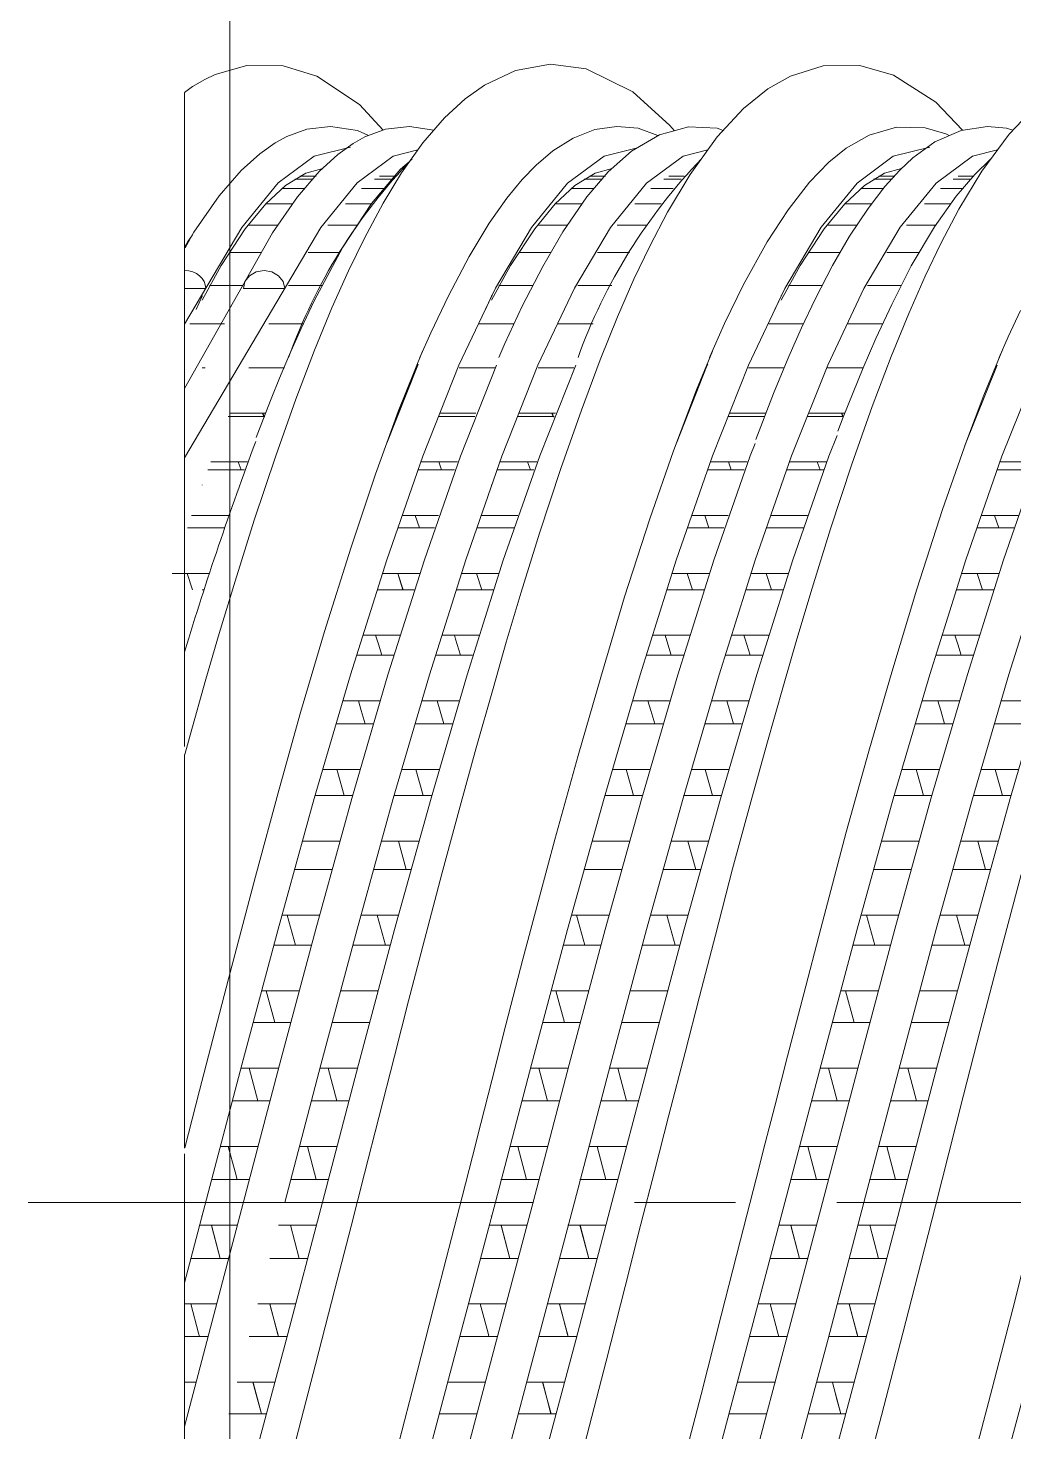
# Model space of a CAD drawing. Header units: millimetres. Extents: x 4229 to 8429, y -1187 to 1783.
# Drawn here: x 5900.8 to 5925.18, y -350.42 to -315.71 of the extents above; entities that cross this region are included whole.
import ezdxf

# ---------------------------------------------------------------- set-up
doc = ezdxf.new("R2010")
doc.units = ezdxf.units.MM
doc.linetypes.add('CENTER', pattern=[2, 1.25, -0.25, 0.25, -0.25])

msp = doc.modelspace()

# ---------------------------------------------------------------- linework, layer by layer
at = {"lineweight": 5}
msp.add_line((5905.79, -265.52), (5905.79, -353.149), dxfattribs=at)
at = {"linetype": 'Continuous', "lineweight": 5}
for p, q in [((5905.432, -316.86), (5905.173, -316.983)), ((5906.213, -316.64), (5905.432, -316.86)), ((5907.109, -316.648), (5906.213, -316.64)), ((5907.947, -316.906), (5907.109, -316.648)), ((5912.86, -316.763), (5912.089, -317.123)), ((5913.723, -316.611), (5912.86, -316.763)), ((5914.606, -316.722), (5913.723, -316.611)), ((5915.759, -317.289), (5914.606, -316.722)), ((5920.469, -316.651), (5919.658, -316.903)), ((5921.37, -316.638), (5920.469, -316.651)), ((5922.205, -316.876), (5921.37, -316.638)), ((5904.869, -317.161), (5904.668, -317.305)), ((5905.173, -316.983), (5904.869, -317.161)), ((5908.996, -317.604), (5907.947, -316.906)), ((5912.089, -317.123), (5911.609, -317.465)), ((5919.658, -316.903), (5919.097, -317.22)), ((5923.25, -317.549), (5922.205, -316.876)), ((5904.674, -317.317), (5904.674, -321.122)), ((5911.609, -317.465), (5911.1, -317.932)), ((5916.677, -318.122), (5915.759, -317.289)), ((5919.097, -317.22), (5918.493, -317.705)), ((5923.912, -318.238), (5923.25, -317.549)), ((5909.584, -318.239), (5908.996, -317.604)), ((5918.493, -317.705), (5917.846, -318.407)), ((5925.721, -317.65), (5925.067, -318.334)), ((5907.692, -318.216), (5907.198, -318.397)), ((5908.282, -318.145), (5907.692, -318.216)), ((5908.948, -318.248), (5908.282, -318.145)), ((5909.22, -318.374), (5908.948, -318.248)), ((5909.642, -318.217), (5909.134, -318.406)), ((5910.238, -318.145), (5909.642, -318.217)), ((5910.835, -318.238), (5910.238, -318.145)), ((5911.1, -317.932), (5910.566, -318.549)), ((5914.822, -318.226), (5914.28, -318.438)), ((5915.359, -318.146), (5914.822, -318.226)), ((5915.893, -318.193), (5915.359, -318.146)), ((5916.38, -318.374), (5915.893, -318.193)), ((5917.135, -318.158), (5916.415, -318.353)), ((5916.785, -318.253), (5916.677, -318.122)), ((5917.847, -318.193), (5917.135, -318.158)), ((5917.994, -318.248), (5917.847, -318.193)), ((5922.277, -318.166), (5921.6, -318.36)), ((5922.985, -318.179), (5922.277, -318.166)), ((5923.497, -318.327), (5922.985, -318.179)), ((5923.875, -318.243), (5923.226, -318.53)), ((5924.532, -318.145), (5923.875, -318.243)), ((5924.996, -318.189), (5924.532, -318.145)), ((5925.159, -318.238), (5924.996, -318.189)), ((5906.911, -318.555), (5906.535, -318.821)), ((5907.198, -318.397), (5906.911, -318.555)), ((5908.84, -318.57), (5908.463, -318.842)), ((5909.134, -318.406), (5908.84, -318.57)), ((5910.566, -318.549), (5910.036, -319.297)), ((5914.28, -318.438), (5913.783, -318.751)), ((5916.415, -318.353), (5915.726, -318.759)), ((5917.846, -318.407), (5917.177, -319.332)), ((5921.6, -318.36), (5921.034, -318.684)), ((5923.226, -318.53), (5922.685, -318.921)), ((5923.584, -318.372), (5923.497, -318.327)), ((5925.067, -318.334), (5924.386, -319.253)), ((5906.535, -318.821), (5906.073, -319.239)), ((5907.881, -318.879), (5906.989, -319.544)), ((5908.772, -318.656), (5907.881, -318.879)), ((5908.463, -318.842), (5908.002, -319.264)), ((5908.773, -318.657), (5908.772, -318.656)), ((5909.835, -318.879), (5908.943, -319.544)), ((5910.438, -318.728), (5909.835, -318.879)), ((5913.783, -318.751), (5913.37, -319.1)), ((5915.046, -318.879), (5914.143, -319.546)), ((5915.874, -318.672), (5915.046, -318.879)), ((5915.726, -318.759), (5915.149, -319.273)), ((5917.001, -318.879), (5916.098, -319.546)), ((5917.617, -318.725), (5917.001, -318.879)), ((5921.034, -318.684), (5920.606, -319.031)), ((5922.201, -318.88), (5921.309, -319.545)), ((5923.102, -318.657), (5922.201, -318.88)), ((5922.685, -318.921), (5922.361, -319.226)), ((5924.155, -318.88), (5923.263, -319.545)), ((5924.776, -318.726), (5924.155, -318.88)), ((5924.609, -318.951), (5924.214, -319.332)), ((5906.073, -319.239), (5905.526, -319.865)), ((5908.002, -319.264), (5907.461, -319.89)), ((5907.668, -319.302), (5908.089, -319.188)), ((5910.01, -319.204), (5909.292, -320.05)), ((5910.036, -319.297), (5909.584, -320.042)), ((5910.23, -319.023), (5910.01, -319.204)), ((5913.37, -319.1), (5913.024, -319.457)), ((5915.149, -319.273), (5914.622, -319.888)), ((5914.825, -319.302), (5915.246, -319.188)), ((5920.606, -319.031), (5920.13, -319.526)), ((5921.986, -319.302), (5922.407, -319.188)), ((5922.361, -319.226), (5921.992, -319.635)), ((5924.386, -319.253), (5923.817, -320.191)), ((5906.989, -319.544), (5906.086, -320.644)), ((5906.683, -320.059), (5907.166, -319.608)), ((5907.166, -319.608), (5907.668, -319.302)), ((5907.851, -319.449), (5907.395, -319.449)), ((5907.843, -319.449), (5907.427, -319.449)), ((5907.924, -319.372), (5907.526, -319.372)), ((5907.907, -319.372), (5907.553, -319.372)), ((5908.943, -319.544), (5908.041, -320.644)), ((5909.793, -319.449), (5909.366, -319.449)), ((5909.869, -319.372), (5909.489, -319.372)), ((5913.024, -319.457), (5912.643, -319.92)), ((5914.143, -319.546), (5913.252, -320.642)), ((5913.84, -320.059), (5914.323, -319.608)), ((5914.323, -319.608), (5914.825, -319.302)), ((5915.008, -319.449), (5914.552, -319.449)), ((5915, -319.449), (5914.584, -319.449)), ((5915.081, -319.372), (5914.683, -319.372)), ((5915.064, -319.372), (5914.71, -319.372)), ((5916.098, -319.546), (5915.206, -320.642)), ((5916.95, -319.449), (5916.523, -319.449)), ((5917.177, -319.332), (5916.618, -320.263)), ((5917.026, -319.372), (5916.646, -319.372)), ((5920.13, -319.526), (5919.597, -320.21)), ((5921.309, -319.545), (5920.418, -320.64)), ((5921.001, -320.059), (5921.484, -319.608)), ((5921.484, -319.608), (5921.986, -319.302)), ((5921.992, -319.635), (5921.577, -320.174)), ((5922.169, -319.449), (5921.713, -319.449)), ((5922.161, -319.449), (5921.745, -319.449)), ((5922.242, -319.372), (5921.844, -319.372)), ((5922.225, -319.372), (5921.871, -319.372)), ((5923.263, -319.545), (5922.372, -320.64)), ((5924.111, -319.449), (5923.684, -319.449)), ((5924.214, -319.332), (5923.752, -319.872)), ((5924.187, -319.372), (5923.807, -319.372)), ((5905.526, -319.865), (5904.903, -320.758)), ((5907.461, -319.89), (5906.845, -320.776)), ((5907.631, -319.678), (5907.085, -319.678)), ((5907.649, -319.678), (5907.091, -319.678)), ((5909.603, -319.678), (5909.05, -319.678)), ((5912.643, -319.92), (5912.208, -320.541)), ((5914.622, -319.888), (5914.029, -320.751)), ((5914.788, -319.678), (5914.242, -319.678)), ((5914.806, -319.678), (5914.248, -319.678)), ((5916.76, -319.678), (5916.207, -319.678)), ((5921.949, -319.678), (5921.403, -319.678)), ((5921.967, -319.678), (5921.409, -319.678)), ((5923.752, -319.872), (5923.219, -320.626)), ((5923.921, -319.678), (5923.368, -319.678)), ((5906.174, -320.679), (5906.683, -320.059)), ((5907.352, -320.058), (5906.683, -320.058)), ((5907.35, -320.058), (5906.69, -320.058)), ((5909.292, -320.05), (5908.589, -321.135)), ((5909.304, -320.058), (5908.654, -320.058)), ((5909.584, -320.042), (5909.118, -320.907)), ((5913.331, -320.679), (5913.84, -320.059)), ((5914.509, -320.058), (5913.84, -320.058)), ((5914.507, -320.058), (5913.847, -320.058)), ((5916.461, -320.058), (5915.811, -320.058)), ((5916.618, -320.263), (5916.176, -321.104)), ((5919.597, -320.21), (5919.081, -321.001)), ((5920.492, -320.679), (5921.001, -320.059)), ((5921.67, -320.058), (5921.001, -320.058)), ((5921.668, -320.058), (5921.008, -320.058)), ((5921.577, -320.174), (5921.12, -320.862)), ((5923.622, -320.058), (5922.972, -320.058)), ((5923.817, -320.191), (5923.372, -321.04)), ((5906.086, -320.644), (5904.674, -323.032)), ((5908.041, -320.644), (5904.674, -326.337)), ((5905.022, -320.587), (5905.021, -320.587)), ((5905.109, -320.464), (5905.109, -320.46)), ((5905.577, -321.581), (5906.174, -320.679)), ((5906.98, -320.587), (5906.249, -320.587)), ((5906.969, -320.587), (5906.252, -320.587)), ((5908.938, -320.587), (5908.212, -320.587)), ((5912.208, -320.541), (5911.711, -321.362)), ((5912.179, -320.587), (5912.178, -320.587)), ((5912.266, -320.464), (5912.266, -320.46)), ((5913.252, -320.642), (5912.361, -322.149)), ((5912.734, -321.581), (5913.331, -320.679)), ((5914.137, -320.587), (5913.406, -320.587)), ((5914.126, -320.587), (5913.409, -320.587)), ((5915.206, -320.642), (5914.315, -322.149)), ((5916.095, -320.587), (5915.369, -320.587)), ((5919.34, -320.587), (5919.339, -320.587)), ((5919.427, -320.464), (5919.427, -320.46)), ((5920.418, -320.64), (5919.515, -322.154)), ((5919.895, -321.581), (5920.492, -320.679)), ((5921.298, -320.587), (5920.567, -320.587)), ((5921.286, -320.587), (5920.57, -320.587)), ((5922.372, -320.64), (5921.469, -322.154)), ((5923.256, -320.587), (5922.53, -320.587)), ((5923.219, -320.626), (5922.646, -321.596)), ((5906.845, -320.776), (5904.674, -324.622)), ((5904.903, -320.758), (5904.684, -321.145)), ((5904.685, -321.105), (5904.756, -320.994)), ((5904.756, -320.994), (5904.864, -320.827)), ((5909.118, -320.907), (5908.725, -321.714)), ((5914.029, -320.751), (5913.53, -321.606)), ((5919.081, -321.001), (5918.495, -322.053)), ((5921.12, -320.862), (5920.7, -321.582)), ((5904.674, -321.709), (5904.674, -321.135)), ((5904.677, -321.12), (5904.685, -321.105)), ((5906.561, -321.261), (5905.78, -321.261)), ((5906.569, -321.261), (5905.789, -321.261)), ((5908.171, -321.261), (5907.726, -321.261)), ((5908.521, -321.261), (5907.741, -321.261)), ((5908.589, -321.135), (5907.879, -322.46)), ((5911.711, -321.362), (5911.196, -322.333)), ((5913.718, -321.261), (5912.937, -321.261)), ((5913.726, -321.261), (5912.946, -321.261)), ((5915.328, -321.261), (5914.883, -321.261)), ((5915.678, -321.261), (5914.898, -321.261)), ((5916.176, -321.104), (5915.786, -321.923)), ((5920.879, -321.261), (5920.098, -321.261)), ((5920.887, -321.261), (5920.107, -321.261)), ((5922.489, -321.261), (5922.044, -321.261)), ((5922.839, -321.261), (5922.059, -321.261)), ((5923.372, -321.04), (5922.988, -321.848)), ((5904.674, -321.709), (5904.775, -321.716)), ((5904.674, -321.709), (5904.674, -322.152)), ((5904.775, -321.716), (5904.873, -321.74)), ((5905.109, -322.442), (5905.577, -321.581)), ((5906.442, -321.742), (5906.638, -321.709)), ((5906.638, -321.709), (5906.833, -321.742)), ((5908.725, -321.714), (5908.314, -322.63)), ((5912.266, -322.442), (5912.734, -321.581)), ((5913.53, -321.606), (5913.023, -322.589)), ((5919.427, -322.442), (5919.895, -321.581)), ((5920.7, -321.582), (5920.265, -322.417)), ((5922.646, -321.596), (5922.161, -322.548)), ((5904.873, -321.74), (5904.963, -321.78)), ((5904.963, -321.78), (5905.042, -321.836)), ((5905.042, -321.836), (5905.107, -321.903)), ((5905.107, -321.903), (5905.155, -321.98)), ((5905.155, -321.98), (5905.185, -322.064)), ((5905.185, -322.064), (5905.195, -322.152)), ((5906.126, -322.152), (5906.165, -321.982)), ((5906.165, -321.982), (5906.276, -321.838)), ((5906.276, -321.838), (5906.442, -321.742)), ((5906.833, -321.742), (5906.999, -321.838)), ((5906.999, -321.838), (5907.11, -321.982)), ((5907.11, -321.982), (5907.149, -322.152)), ((5915.786, -321.923), (5915.38, -322.856)), ((5918.495, -322.053), (5918.024, -323.019)), ((5922.988, -321.848), (5922.581, -322.773)), ((5904.674, -322.152), (5905.195, -322.152)), ((5904.674, -322.152), (5904.674, -331.121)), ((5905.109, -322.344), (5904.955, -322.675)), ((5905.109, -322.324), (5905.109, -322.344)), ((5906.12, -322.077), (5905.287, -322.077)), ((5906.122, -322.077), (5905.307, -322.077)), ((5906.126, -322.152), (5907.149, -322.152)), ((5908.078, -322.077), (5907.245, -322.077)), ((5908.08, -322.077), (5907.247, -322.077)), ((5911.196, -322.333), (5910.759, -323.249)), ((5912.361, -322.149), (5911.458, -324.051)), ((5912.266, -322.344), (5912.112, -322.675)), ((5912.266, -322.324), (5912.266, -322.344)), ((5913.277, -322.077), (5912.444, -322.077)), ((5913.279, -322.077), (5912.464, -322.077)), ((5914.315, -322.149), (5913.412, -324.051)), ((5915.235, -322.077), (5914.402, -322.077)), ((5915.237, -322.077), (5914.404, -322.077)), ((5919.515, -322.154), (5918.623, -324.048)), ((5919.427, -322.344), (5919.273, -322.675)), ((5919.427, -322.324), (5919.427, -322.344)), ((5920.438, -322.077), (5919.605, -322.077)), ((5920.44, -322.077), (5919.625, -322.077)), ((5920.265, -322.417), (5919.928, -323.127)), ((5921.469, -322.154), (5920.578, -324.048)), ((5922.396, -322.077), (5921.563, -322.077)), ((5922.398, -322.077), (5921.565, -322.077)), ((5907.879, -322.46), (5907.553, -323.146)), ((5908.314, -322.63), (5907.882, -323.675)), ((5913.023, -322.589), (5912.595, -323.511)), ((5922.161, -322.548), (5921.769, -323.392)), ((5925.343, -322.698), (5925.043, -323.346)), ((5905.656, -323.028), (5904.803, -323.028)), ((5905.657, -323.028), (5905.109, -323.028)), ((5907.62, -323.028), (5906.755, -323.028)), ((5907.609, -323.028), (5906.756, -323.028)), ((5910.861, -323.028), (5910.859, -323.028)), ((5912.813, -323.028), (5911.96, -323.028)), ((5912.814, -323.028), (5912.266, -323.028)), ((5914.777, -323.028), (5913.912, -323.028)), ((5914.766, -323.028), (5913.913, -323.028)), ((5915.38, -322.856), (5914.954, -323.919)), ((5918.024, -323.019), (5917.656, -323.86)), ((5918.022, -323.028), (5918.02, -323.028)), ((5919.974, -323.028), (5919.121, -323.028)), ((5919.975, -323.028), (5919.427, -323.028)), ((5921.938, -323.028), (5921.073, -323.028)), ((5921.927, -323.028), (5921.074, -323.028)), ((5922.581, -322.773), (5922.147, -323.832)), ((5907.553, -323.146), (5907.266, -323.787)), ((5910.759, -323.249), (5910.491, -323.859)), ((5919.928, -323.127), (5919.617, -323.835)), ((5921.769, -323.392), (5921.454, -324.116)), ((5925.043, -323.346), (5924.822, -323.855)), ((5907.266, -323.787), (5907.02, -324.368)), ((5907.882, -323.675), (5907.42, -324.888)), ((5909.958, -325.191), (5910.559, -323.704)), ((5912.595, -323.511), (5912.445, -323.86)), ((5917.333, -324.659), (5917.725, -323.704)), ((5924.441, -324.787), (5924.904, -323.666)), ((5905.185, -324.111), (5905.109, -324.111)), ((5907.13, -324.111), (5906.258, -324.111)), ((5907.144, -324.111), (5906.263, -324.111)), ((5910.443, -324.048), (5909.678, -325.978)), ((5910.435, -324.051), (5909.711, -325.876)), ((5910.453, -324.027), (5910.443, -324.048)), ((5911.458, -324.051), (5910.566, -326.298)), ((5912.337, -324.111), (5911.461, -324.111)), ((5912.389, -324.051), (5911.497, -326.298)), ((5912.342, -324.111), (5912.266, -324.111)), ((5912.39, -324.047), (5912.389, -324.051)), ((5913.412, -324.051), (5912.521, -326.298)), ((5914.287, -324.111), (5913.415, -324.111)), ((5914.301, -324.111), (5913.42, -324.111)), ((5914.347, -324.048), (5913.455, -326.294)), ((5914.348, -324.046), (5914.347, -324.048)), ((5914.954, -323.919), (5914.486, -325.163)), ((5917.6, -324.048), (5916.835, -325.978)), ((5917.61, -324.027), (5917.6, -324.048)), ((5918.623, -324.048), (5917.732, -326.294)), ((5919.498, -324.111), (5918.622, -324.111)), ((5919.617, -323.835), (5919.241, -324.745)), ((5919.503, -324.111), (5919.427, -324.111)), ((5920.578, -324.048), (5919.686, -326.294)), ((5921.448, -324.111), (5920.576, -324.111)), ((5921.462, -324.111), (5920.581, -324.111)), ((5921.454, -324.116), (5920.959, -325.334)), ((5922.147, -323.832), (5921.678, -325.068)), ((5924.766, -324.045), (5923.969, -326.037)), ((5925.789, -324.045), (5924.886, -326.301)), ((5907.02, -324.368), (5906.812, -324.878)), ((5916.764, -326.163), (5917.333, -324.659)), ((5919.241, -324.745), (5918.799, -325.884)), ((5924.007, -325.929), (5924.441, -324.787)), ((5906.812, -324.878), (5906.62, -325.369)), ((5907.42, -324.888), (5906.926, -326.29)), ((5909.397, -326.742), (5909.958, -325.191)), ((5914.486, -325.163), (5913.978, -326.607)), ((5921.678, -325.068), (5921.173, -326.499)), ((5906.64, -325.317), (5905.754, -325.317)), ((5906.654, -325.317), (5905.765, -325.317)), ((5905.786, -325.236), (5906.672, -325.236)), ((5905.797, -325.236), (5906.685, -325.236)), ((5906.62, -325.369), (5906.446, -325.833)), ((5906.635, -325.329), (5906.599, -325.236)), ((5906.646, -325.336), (5906.607, -325.236)), ((5911.847, -325.317), (5910.958, -325.317)), ((5910.99, -325.236), (5911.879, -325.236)), ((5913.797, -325.317), (5912.911, -325.317)), ((5913.811, -325.317), (5912.921, -325.317)), ((5912.943, -325.236), (5913.829, -325.236)), ((5912.954, -325.236), (5913.842, -325.236)), ((5913.792, -325.329), (5913.755, -325.236)), ((5913.803, -325.336), (5913.764, -325.236)), ((5919.008, -325.317), (5918.118, -325.317)), ((5918.151, -325.236), (5919.04, -325.236)), ((5920.958, -325.317), (5920.072, -325.317)), ((5920.972, -325.317), (5920.082, -325.317)), ((5920.104, -325.236), (5920.99, -325.236)), ((5920.115, -325.236), (5921.003, -325.236)), ((5920.959, -325.334), (5920.83, -325.681)), ((5920.953, -325.329), (5920.916, -325.236)), ((5920.964, -325.336), (5920.925, -325.236)), ((5920.815, -325.787), (5920.61, -326.301)), ((5916.177, -327.851), (5916.764, -326.163)), ((5918.784, -325.989), (5918.663, -326.294)), ((5923.416, -327.614), (5924.007, -325.929)), ((5905.319, -326.442), (5906.222, -326.442)), ((5905.333, -326.442), (5906.228, -326.442)), ((5905.997, -326.442), (5906.07, -326.639)), ((5905.998, -326.442), (5906.072, -326.639)), ((5906.926, -326.29), (5906.397, -327.883)), ((5910.566, -326.298), (5909.675, -328.86)), ((5910.525, -326.442), (5911.423, -326.442)), ((5911.497, -326.298), (5910.606, -328.86)), ((5910.987, -326.514), (5910.96, -326.442)), ((5911.03, -326.639), (5910.987, -326.514)), ((5912.521, -326.298), (5911.629, -328.86)), ((5912.476, -326.442), (5913.379, -326.442)), ((5912.49, -326.442), (5913.385, -326.442)), ((5913.455, -326.294), (5912.552, -328.867)), ((5913.154, -326.442), (5913.227, -326.639)), ((5913.155, -326.442), (5913.229, -326.639)), ((5917.732, -326.294), (5916.829, -328.867)), ((5917.686, -326.442), (5918.584, -326.442)), ((5918.663, -326.294), (5917.76, -328.867)), ((5918.147, -326.514), (5918.121, -326.442)), ((5918.191, -326.639), (5918.147, -326.514)), ((5919.686, -326.294), (5918.783, -328.867)), ((5919.637, -326.442), (5920.54, -326.442)), ((5919.651, -326.442), (5920.546, -326.442)), ((5920.61, -326.301), (5919.718, -328.863)), ((5920.315, -326.442), (5920.388, -326.639)), ((5920.315, -326.442), (5920.39, -326.639)), ((5921.173, -326.499), (5920.65, -328.092)), ((5924.886, -326.301), (5923.995, -328.863)), ((5924.854, -326.442), (5925.752, -326.442)), ((5925.817, -326.301), (5924.926, -328.863)), ((5906.152, -326.639), (5905.248, -326.639)), ((5906.157, -326.639), (5905.259, -326.639)), ((5908.782, -328.572), (5909.397, -326.742)), ((5911.35, -326.639), (5910.451, -326.639)), ((5913.309, -326.639), (5912.405, -326.639)), ((5913.314, -326.639), (5912.416, -326.639)), ((5913.978, -326.607), (5913.45, -328.205)), ((5918.511, -326.639), (5917.612, -326.639)), ((5920.47, -326.639), (5919.566, -326.639)), ((5920.475, -326.639), (5919.577, -326.639)), ((5925.679, -326.639), (5924.781, -326.639)), ((5905.109, -327.004), (5905.109, -327.019)), ((5912.266, -327.004), (5912.266, -327.019)), ((5919.427, -327.004), (5919.427, -327.019)), ((5922.785, -329.583), (5923.416, -327.614)), ((5904.843, -327.765), (5905.755, -327.765)), ((5905.109, -327.765), (5905.76, -327.765)), ((5906.397, -327.883), (5905.922, -329.387)), ((5910.051, -327.765), (5910.956, -327.765)), ((5910.375, -327.765), (5910.479, -328.07)), ((5910.379, -327.765), (5910.483, -328.07)), ((5912, -327.765), (5912.912, -327.765)), ((5912.266, -327.765), (5912.917, -327.765)), ((5915.555, -329.78), (5916.177, -327.851)), ((5917.212, -327.765), (5918.117, -327.765)), ((5917.536, -327.765), (5917.64, -328.07)), ((5919.161, -327.765), (5920.073, -327.765)), ((5919.427, -327.765), (5920.078, -327.765)), ((5924.381, -327.765), (5925.285, -327.765)), ((5924.704, -327.765), (5924.808, -328.07)), ((5905.654, -328.07), (5904.741, -328.07)), ((5905.658, -328.07), (5905.109, -328.07)), ((5910.85, -328.07), (5909.945, -328.07)), ((5912.811, -328.07), (5911.898, -328.07)), ((5912.815, -328.07), (5912.266, -328.07)), ((5913.45, -328.205), (5912.997, -329.661)), ((5918.011, -328.07), (5917.106, -328.07)), ((5919.972, -328.07), (5919.059, -328.07)), ((5919.976, -328.07), (5919.427, -328.07)), ((5920.65, -328.092), (5920.195, -329.562)), ((5925.18, -328.07), (5924.275, -328.07)), ((5908.133, -330.636), (5908.782, -328.572)), ((5909.675, -328.86), (5908.772, -331.705)), ((5910.606, -328.86), (5909.703, -331.705)), ((5911.629, -328.86), (5910.726, -331.705)), ((5912.552, -328.867), (5911.661, -331.701)), ((5916.829, -328.867), (5915.938, -331.701)), ((5917.76, -328.867), (5916.869, -331.701)), ((5918.783, -328.867), (5917.892, -331.701)), ((5919.718, -328.863), (5918.827, -331.697)), ((5923.995, -328.863), (5923.103, -331.697)), ((5924.926, -328.863), (5924.034, -331.697)), ((5925.949, -328.863), (5925.058, -331.697)), ((5904.367, -329.195), (5905.28, -329.195)), ((5904.869, -329.6), (5904.739, -329.195)), ((5905.109, -329.195), (5905.283, -329.195)), ((5909.571, -329.195), (5910.482, -329.195)), ((5909.575, -329.195), (5910.486, -329.195)), ((5910.074, -329.6), (5909.945, -329.195)), ((5910.078, -329.6), (5909.949, -329.195)), ((5911.524, -329.195), (5912.437, -329.195)), ((5912.026, -329.6), (5911.896, -329.195)), ((5912.266, -329.195), (5912.44, -329.195)), ((5916.732, -329.195), (5917.643, -329.195)), ((5917.235, -329.6), (5917.106, -329.195)), ((5918.685, -329.195), (5919.598, -329.195)), ((5919.187, -329.6), (5919.057, -329.195)), ((5919.427, -329.195), (5919.601, -329.195)), ((5923.9, -329.195), (5924.811, -329.195)), ((5924.403, -329.6), (5924.274, -329.195)), ((5905.156, -329.6), (5905.109, -329.6)), ((5905.922, -329.387), (5905.531, -330.679)), ((5910.35, -329.6), (5909.44, -329.6)), ((5910.354, -329.6), (5909.444, -329.6)), ((5912.304, -329.6), (5911.391, -329.6)), ((5912.313, -329.6), (5912.266, -329.6)), ((5912.997, -329.661), (5912.629, -330.897)), ((5917.511, -329.6), (5916.601, -329.6)), ((5919.465, -329.6), (5918.552, -329.6)), ((5919.474, -329.6), (5919.427, -329.6)), ((5920.195, -329.562), (5919.817, -330.822)), ((5922.161, -331.64), (5922.785, -329.583)), ((5924.68, -329.6), (5923.769, -329.6)), ((5914.963, -331.76), (5915.555, -329.78)), ((5905.531, -330.679), (5905.199, -331.811)), ((5907.541, -332.639), (5908.133, -330.636)), ((5909.083, -330.725), (5910.004, -330.725)), ((5909.087, -330.725), (5910.008, -330.725)), ((5909.394, -330.725), (5909.465, -330.945)), ((5909.398, -330.725), (5909.469, -330.945)), ((5911.037, -330.725), (5911.951, -330.725)), ((5911.345, -330.725), (5911.375, -330.821)), ((5916.244, -330.725), (5917.165, -330.725)), ((5916.555, -330.725), (5916.626, -330.945)), ((5918.198, -330.725), (5919.112, -330.725)), ((5918.506, -330.725), (5918.536, -330.821)), ((5923.412, -330.725), (5924.333, -330.725)), ((5923.723, -330.725), (5923.794, -330.945)), ((5909.465, -330.945), (5909.547, -331.22)), ((5909.469, -330.945), (5909.551, -331.22)), ((5911.375, -330.821), (5911.498, -331.22)), ((5912.629, -330.897), (5912.301, -332.039)), ((5916.626, -330.945), (5916.708, -331.22)), ((5918.536, -330.821), (5918.659, -331.22)), ((5919.817, -330.822), (5919.483, -331.965)), ((5923.794, -330.945), (5923.876, -331.22)), ((5904.674, -333.478), (5904.674, -331.101)), ((5909.852, -331.22), (5908.933, -331.22)), ((5909.856, -331.22), (5908.937, -331.22)), ((5911.796, -331.22), (5910.881, -331.22)), ((5917.013, -331.22), (5916.094, -331.22)), ((5918.957, -331.22), (5918.042, -331.22)), ((5924.181, -331.22), (5923.262, -331.22)), ((5908.772, -331.705), (5907.881, -334.762)), ((5909.703, -331.705), (5908.812, -334.762)), ((5910.726, -331.705), (5909.835, -334.762)), ((5911.661, -331.701), (5910.77, -334.757)), ((5914.408, -333.699), (5914.963, -331.76)), ((5915.938, -331.701), (5915.046, -334.757)), ((5916.869, -331.701), (5915.977, -334.757)), ((5917.892, -331.701), (5917.001, -334.757)), ((5918.827, -331.697), (5917.924, -334.766)), ((5921.595, -333.595), (5922.161, -331.64)), ((5923.103, -331.697), (5922.201, -334.766)), ((5924.034, -331.697), (5923.132, -334.766)), ((5925.058, -331.697), (5924.155, -334.766)), ((5925.981, -331.705), (5925.09, -334.762)), ((5905.199, -331.811), (5904.807, -333.193)), ((5912.301, -332.039), (5911.887, -333.509)), ((5919.483, -331.965), (5919.069, -333.42)), ((5908.59, -332.345), (5909.506, -332.345)), ((5909.043, -332.585), (5908.97, -332.345)), ((5910.544, -332.345), (5911.458, -332.345)), ((5911.088, -332.919), (5910.923, -332.345)), ((5915.751, -332.345), (5916.667, -332.345)), ((5916.204, -332.585), (5916.131, -332.345)), ((5917.705, -332.345), (5918.619, -332.345)), ((5918.249, -332.919), (5918.084, -332.345)), ((5922.92, -332.345), (5923.835, -332.345)), ((5923.372, -332.585), (5923.3, -332.345)), ((5924.873, -332.345), (5925.787, -332.345)), ((5907.01, -334.534), (5907.541, -332.639)), ((5909.138, -332.919), (5909.043, -332.585)), ((5916.299, -332.919), (5916.204, -332.585)), ((5923.467, -332.919), (5923.372, -332.585)), ((5909.337, -332.919), (5908.416, -332.919)), ((5911.288, -332.919), (5910.373, -332.919)), ((5916.498, -332.919), (5915.577, -332.919)), ((5918.449, -332.919), (5917.534, -332.919)), ((5923.667, -332.919), (5922.745, -332.919)), ((5925.617, -332.919), (5924.703, -332.919)), ((5904.807, -333.193), (5904.675, -333.676)), ((5911.887, -333.509), (5911.488, -334.952)), ((5919.069, -333.42), (5918.673, -334.848)), ((5904.674, -333.671), (5904.674, -343.405)), ((5913.832, -335.775), (5914.408, -333.699)), ((5921.038, -335.598), (5921.595, -333.595)), ((5908.086, -334.045), (5909.012, -334.045)), ((5908.435, -334.045), (5908.459, -334.126)), ((5908.459, -334.126), (5908.616, -334.688)), ((5910.039, -334.045), (5910.961, -334.045)), ((5910.39, -334.045), (5910.569, -334.688)), ((5915.247, -334.045), (5916.173, -334.045)), ((5915.596, -334.045), (5915.62, -334.126)), ((5915.62, -334.126), (5915.777, -334.688)), ((5917.2, -334.045), (5918.122, -334.045)), ((5917.551, -334.045), (5917.73, -334.688)), ((5922.416, -334.045), (5923.342, -334.045)), ((5922.764, -334.045), (5922.789, -334.126)), ((5922.789, -334.126), (5922.945, -334.688)), ((5924.368, -334.045), (5925.291, -334.045)), ((5924.719, -334.045), (5924.899, -334.688)), ((5906.427, -336.686), (5907.01, -334.534)), ((5907.881, -334.762), (5906.989, -337.989)), ((5908.827, -334.688), (5907.903, -334.688)), ((5908.812, -334.762), (5907.92, -337.989)), ((5909.835, -334.762), (5908.943, -337.989)), ((5910.781, -334.688), (5909.853, -334.688)), ((5910.77, -334.757), (5909.867, -337.998)), ((5915.046, -334.757), (5914.143, -337.998)), ((5915.988, -334.688), (5915.064, -334.688)), ((5915.977, -334.757), (5915.074, -337.998)), ((5917.001, -334.757), (5916.098, -337.998)), ((5917.942, -334.688), (5917.014, -334.688)), ((5917.924, -334.766), (5917.032, -337.993)), ((5918.673, -334.848), (5918.227, -336.504)), ((5922.201, -334.766), (5921.309, -337.993)), ((5923.156, -334.688), (5922.232, -334.688)), ((5923.132, -334.766), (5922.24, -337.993)), ((5924.155, -334.766), (5923.263, -337.993)), ((5925.11, -334.688), (5924.182, -334.688)), ((5925.09, -334.762), (5924.198, -337.989)), ((5911.488, -334.952), (5911.036, -336.622)), ((5920.406, -337.973), (5921.038, -335.598)), ((5907.583, -335.814), (5908.506, -335.814)), ((5909.539, -335.814), (5910.465, -335.814)), ((5910.153, -336.516), (5909.96, -335.814)), ((5913.449, -337.192), (5913.832, -335.775)), ((5914.744, -335.814), (5915.667, -335.814)), ((5916.7, -335.814), (5917.626, -335.814)), ((5917.314, -336.516), (5917.121, -335.814)), ((5921.912, -335.814), (5922.835, -335.814)), ((5923.868, -335.814), (5924.794, -335.814)), ((5924.482, -336.516), (5924.29, -335.814)), ((5908.313, -336.516), (5907.383, -336.516)), ((5910.272, -336.516), (5909.343, -336.516)), ((5911.036, -336.622), (5910.603, -338.257)), ((5915.474, -336.516), (5914.544, -336.516)), ((5917.433, -336.516), (5916.504, -336.516)), ((5918.227, -336.504), (5917.799, -338.141)), ((5922.642, -336.516), (5921.712, -336.516)), ((5924.601, -336.516), (5923.672, -336.516)), ((5925.36, -336.637), (5924.826, -338.66)), ((5905.756, -339.216), (5906.427, -336.686)), ((5913.04, -338.737), (5913.449, -337.192)), ((5907.078, -337.642), (5908.004, -337.642)), ((5907.413, -338.391), (5907.207, -337.642)), ((5909.03, -337.642), (5909.963, -337.642)), ((5909.437, -337.642), (5909.641, -338.391)), ((5914.239, -337.642), (5915.165, -337.642)), ((5914.574, -338.391), (5914.368, -337.642)), ((5916.191, -337.642), (5917.124, -337.642)), ((5916.598, -337.642), (5916.802, -338.391)), ((5921.407, -337.642), (5922.334, -337.642)), ((5921.742, -338.391), (5921.537, -337.642)), ((5923.359, -337.642), (5924.292, -337.642)), ((5923.766, -337.642), (5923.97, -338.391)), ((5906.989, -337.989), (5906.086, -341.345)), ((5907.92, -337.989), (5907.017, -341.345)), ((5908.943, -337.989), (5908.041, -341.345)), ((5909.867, -337.998), (5908.975, -341.34)), ((5914.143, -337.998), (5913.252, -341.34)), ((5915.074, -337.998), (5914.183, -341.34)), ((5916.098, -337.998), (5915.206, -341.34)), ((5917.032, -337.993), (5916.141, -341.336)), ((5919.986, -339.588), (5920.406, -337.973)), ((5921.309, -337.993), (5920.418, -341.336)), ((5922.24, -337.993), (5921.349, -341.336)), ((5923.263, -337.993), (5922.372, -341.336)), ((5924.198, -337.989), (5923.295, -341.345)), ((5910.603, -338.257), (5910.211, -339.763)), ((5917.799, -338.141), (5917.407, -339.657)), ((5907.803, -338.391), (5906.875, -338.391)), ((5909.758, -338.391), (5908.829, -338.391)), ((5914.964, -338.391), (5914.036, -338.391)), ((5916.919, -338.391), (5915.99, -338.391)), ((5922.133, -338.391), (5921.204, -338.391)), ((5924.088, -338.391), (5923.158, -338.391)), ((5924.826, -338.66), (5924.35, -340.486)), ((5912.619, -340.356), (5913.04, -338.737)), ((5905.038, -341.98), (5905.756, -339.216)), ((5906.573, -339.517), (5907.503, -339.517)), ((5906.692, -339.517), (5906.904, -340.302)), ((5908.527, -339.517), (5909.455, -339.517)), ((5910.211, -339.763), (5909.862, -341.13)), ((5913.734, -339.517), (5914.664, -339.517)), ((5913.853, -339.517), (5914.065, -340.302)), ((5915.688, -339.517), (5916.616, -339.517)), ((5917.407, -339.657), (5917.049, -341.043)), ((5919.586, -341.13), (5919.986, -339.588)), ((5920.903, -339.517), (5921.832, -339.517)), ((5921.021, -339.517), (5921.234, -340.302)), ((5922.857, -339.517), (5923.784, -339.517)), ((5907.294, -340.302), (5906.364, -340.302)), ((5909.243, -340.302), (5908.318, -340.302)), ((5912.269, -341.73), (5912.619, -340.356)), ((5914.455, -340.302), (5913.525, -340.302)), ((5916.404, -340.302), (5915.479, -340.302)), ((5921.623, -340.302), (5920.693, -340.302)), ((5923.573, -340.302), (5922.647, -340.302)), ((5924.35, -340.486), (5923.936, -342.095)), ((5909.862, -341.13), (5909.476, -342.651)), ((5917.049, -341.043), (5916.652, -342.588)), ((5919.268, -342.364), (5919.586, -341.13)), ((5906.086, -341.345), (5904.674, -346.732)), ((5907.017, -341.345), (5904.674, -350.284)), ((5906.064, -341.427), (5906.995, -341.427)), ((5906.483, -342.236), (5906.271, -341.427)), ((5908.041, -341.345), (5907.149, -344.746)), ((5908.019, -341.427), (5908.944, -341.427)), ((5908.975, -341.34), (5908.084, -344.741)), ((5908.441, -342.236), (5908.227, -341.427)), ((5913.252, -341.34), (5912.361, -344.741)), ((5913.225, -341.427), (5914.156, -341.427)), ((5914.183, -341.34), (5913.292, -344.741)), ((5913.644, -342.236), (5913.432, -341.427)), ((5915.206, -341.34), (5914.315, -344.741)), ((5915.18, -341.427), (5916.105, -341.427)), ((5916.141, -341.336), (5915.238, -344.751)), ((5915.602, -342.236), (5915.388, -341.427)), ((5920.418, -341.336), (5919.515, -344.751)), ((5920.394, -341.427), (5921.324, -341.427)), ((5921.349, -341.336), (5920.446, -344.751)), ((5920.812, -342.236), (5920.6, -341.427)), ((5922.372, -341.336), (5921.469, -344.751)), ((5922.348, -341.427), (5923.274, -341.427)), ((5923.295, -341.345), (5922.404, -344.746)), ((5922.77, -342.236), (5922.557, -341.427)), ((5911.997, -342.798), (5912.269, -341.73)), ((5904.677, -343.401), (5905.038, -341.98)), ((5923.936, -342.095), (5923.57, -343.532)), ((5906.78, -342.236), (5905.85, -342.236)), ((5908.73, -342.236), (5907.804, -342.236)), ((5913.941, -342.236), (5913.011, -342.236)), ((5915.891, -342.236), (5914.965, -342.236)), ((5919.033, -343.279), (5919.268, -342.364)), ((5921.11, -342.236), (5920.179, -342.236)), ((5923.059, -342.236), (5922.133, -342.236)), ((5909.476, -342.651), (5909.124, -344.034)), ((5911.789, -343.613), (5911.997, -342.798)), ((5916.652, -342.588), (5916.293, -343.987)), ((5904.674, -344.746), (5904.674, -343.545)), ((5905.552, -343.362), (5906.483, -343.362)), ((5905.754, -343.362), (5905.92, -343.994)), ((5907.506, -343.362), (5908.435, -343.362)), ((5907.713, -343.362), (5907.928, -344.183)), ((5912.713, -343.362), (5913.644, -343.362)), ((5912.915, -343.362), (5913.081, -343.994)), ((5914.667, -343.362), (5915.596, -343.362)), ((5914.874, -343.362), (5915.089, -344.183)), ((5918.805, -344.168), (5919.033, -343.279)), ((5919.881, -343.362), (5920.812, -343.362)), ((5920.083, -343.362), (5920.249, -343.994)), ((5921.835, -343.362), (5922.764, -343.362)), ((5922.043, -343.362), (5922.257, -344.183)), ((5923.57, -343.532), (5923.242, -344.83)), ((5911.534, -344.612), (5911.789, -343.613)), ((5906.266, -344.183), (5905.335, -344.183)), ((5905.92, -343.994), (5905.97, -344.183)), ((5908.22, -344.183), (5907.289, -344.183)), ((5909.124, -344.034), (5908.791, -345.336)), ((5913.427, -344.183), (5912.496, -344.183)), ((5913.081, -343.994), (5913.131, -344.183)), ((5915.381, -344.183), (5914.45, -344.183)), ((5916.293, -343.987), (5915.96, -345.288)), ((5918.421, -345.67), (5918.805, -344.168)), ((5920.595, -344.183), (5919.665, -344.183)), ((5920.249, -343.994), (5920.299, -344.183)), ((5922.55, -344.183), (5921.618, -344.183)), ((5911.208, -345.884), (5911.534, -344.612)), ((5904.674, -344.746), (5904.674, -357.202)), ((5904.674, -344.746), (5905.195, -344.746)), ((5906.126, -344.746), (5907.149, -344.746)), ((5908.084, -344.741), (5907.181, -348.156)), ((5912.361, -344.741), (5911.458, -348.156)), ((5913.292, -344.741), (5912.389, -348.156)), ((5914.315, -344.741), (5913.412, -348.156)), ((5915.238, -344.751), (5914.347, -348.151)), ((5919.515, -344.751), (5918.623, -348.151)), ((5920.446, -344.751), (5919.554, -348.151)), ((5921.469, -344.751), (5920.578, -348.151)), ((5922.404, -344.746), (5921.513, -348.146)), ((5923.242, -344.83), (5922.884, -346.247)), ((5905.047, -345.309), (5905.978, -345.309)), ((5905.097, -345.086), (5905.097, -345.083)), ((5905.097, -345.309), (5905.97, -345.309)), ((5905.346, -345.352), (5905.335, -345.309)), ((5905.553, -346.13), (5905.339, -345.309)), ((5906.993, -345.309), (5907.928, -345.309)), ((5907.001, -345.309), (5907.932, -345.309)), ((5907.506, -346.13), (5907.289, -345.309)), ((5907.507, -346.13), (5907.293, -345.309)), ((5912.208, -345.309), (5913.139, -345.309)), ((5912.258, -345.086), (5912.258, -345.083)), ((5912.258, -345.309), (5913.131, -345.309)), ((5912.507, -345.352), (5912.496, -345.309)), ((5912.714, -346.13), (5912.5, -345.309)), ((5914.154, -345.309), (5915.089, -345.309)), ((5914.162, -345.309), (5915.093, -345.309)), ((5914.667, -346.13), (5914.45, -345.309)), ((5914.668, -346.13), (5914.454, -345.309)), ((5915.96, -345.288), (5915.568, -346.828)), ((5919.376, -345.309), (5920.307, -345.309)), ((5919.426, -345.086), (5919.426, -345.083)), ((5919.426, -345.309), (5920.299, -345.309)), ((5919.676, -345.352), (5919.664, -345.309)), ((5919.883, -346.13), (5919.668, -345.309)), ((5921.322, -345.309), (5922.257, -345.309)), ((5921.33, -345.309), (5922.261, -345.309)), ((5921.835, -346.13), (5921.618, -345.309)), ((5921.837, -346.13), (5921.622, -345.309)), ((5905.552, -346.13), (5905.346, -345.352)), ((5908.791, -345.336), (5908.391, -346.894)), ((5912.713, -346.13), (5912.507, -345.352)), ((5917.944, -347.545), (5918.421, -345.67)), ((5919.881, -346.13), (5919.676, -345.352)), ((5925.153, -347.379), (5925.627, -345.517)), ((5910.823, -347.387), (5911.208, -345.884)), ((5905.764, -346.13), (5904.833, -346.13)), ((5905.754, -346.13), (5905.097, -346.13)), ((5907.714, -346.13), (5906.777, -346.13)), ((5907.715, -346.13), (5906.787, -346.13)), ((5912.925, -346.13), (5911.994, -346.13)), ((5912.915, -346.13), (5912.258, -346.13)), ((5914.875, -346.13), (5913.938, -346.13)), ((5914.876, -346.13), (5913.948, -346.13)), ((5920.093, -346.13), (5919.162, -346.13)), ((5920.083, -346.13), (5919.426, -346.13)), ((5922.044, -346.13), (5921.107, -346.13)), ((5922.044, -346.13), (5921.116, -346.13)), ((5922.884, -346.247), (5922.44, -347.981)), ((5908.391, -346.894), (5907.91, -348.758)), ((5915.568, -346.828), (5915.099, -348.669)), ((5904.674, -347.255), (5905.468, -347.255)), ((5904.825, -347.255), (5905.016, -347.979)), ((5905.097, -347.255), (5905.459, -347.255)), ((5906.483, -347.255), (5907.417, -347.255)), ((5906.491, -347.255), (5907.417, -347.255)), ((5906.779, -347.255), (5906.79, -347.295)), ((5906.78, -347.255), (5906.981, -348.013)), ((5906.79, -347.295), (5906.994, -348.064)), ((5910.424, -348.934), (5910.823, -347.387)), ((5911.698, -347.255), (5912.628, -347.255)), ((5911.986, -347.255), (5912.177, -347.979)), ((5912.258, -347.255), (5912.62, -347.255)), ((5913.643, -347.255), (5914.578, -347.255)), ((5913.652, -347.255), (5914.578, -347.255)), ((5913.94, -347.255), (5913.951, -347.295)), ((5913.941, -347.255), (5914.142, -348.013)), ((5913.951, -347.295), (5914.155, -348.064)), ((5918.866, -347.255), (5919.797, -347.255)), ((5919.155, -347.255), (5919.346, -347.979)), ((5919.426, -347.255), (5919.789, -347.255)), ((5920.812, -347.255), (5921.747, -347.255)), ((5920.821, -347.255), (5921.747, -347.255)), ((5921.109, -347.255), (5921.119, -347.295)), ((5921.11, -347.255), (5921.31, -348.013)), ((5921.119, -347.295), (5921.324, -348.064)), ((5924.646, -349.347), (5925.153, -347.379)), ((5917.448, -349.494), (5917.944, -347.545)), ((5905.253, -348.064), (5904.674, -348.064)), ((5905.016, -347.979), (5905.039, -348.064)), ((5905.246, -348.064), (5905.097, -348.064)), ((5907.204, -348.064), (5906.27, -348.064)), ((5907.203, -348.064), (5906.277, -348.064)), ((5906.981, -348.013), (5906.995, -348.064)), ((5912.414, -348.064), (5911.484, -348.064)), ((5912.177, -347.979), (5912.2, -348.064)), ((5912.407, -348.064), (5912.258, -348.064)), ((5914.365, -348.064), (5913.431, -348.064)), ((5914.364, -348.064), (5913.438, -348.064)), ((5914.142, -348.013), (5914.156, -348.064)), ((5919.582, -348.064), (5918.652, -348.064)), ((5919.346, -347.979), (5919.368, -348.064)), ((5919.576, -348.064), (5919.426, -348.064)), ((5921.533, -348.064), (5920.6, -348.064)), ((5921.532, -348.064), (5920.607, -348.064)), ((5921.31, -348.013), (5921.324, -348.064)), ((5922.44, -347.981), (5921.912, -350.012)), ((5907.181, -348.156), (5906.29, -351.498)), ((5911.458, -348.156), (5910.566, -351.498)), ((5912.389, -348.156), (5911.497, -351.498)), ((5913.412, -348.156), (5912.521, -351.498)), ((5914.347, -348.151), (5913.455, -351.494)), ((5918.623, -348.151), (5917.732, -351.494)), ((5919.554, -348.151), (5918.663, -351.494)), ((5920.578, -348.151), (5919.686, -351.494)), ((5921.513, -348.146), (5920.61, -351.503)), ((5925.789, -348.146), (5924.886, -351.503)), ((5905.097, -348.64), (5905.097, -348.64)), ((5907.91, -348.758), (5907.374, -350.824)), ((5912.258, -348.64), (5912.258, -348.64)), ((5915.099, -348.669), (5914.563, -350.74)), ((5919.426, -348.64), (5919.426, -348.64)), ((5909.92, -350.884), (5910.424, -348.934)), ((5904.674, -349.19), (5904.953, -349.19)), ((5905.975, -349.19), (5906.903, -349.19)), ((5905.978, -349.19), (5906.903, -349.19)), ((5906.469, -349.587), (5906.363, -349.19)), ((5906.376, -349.235), (5906.364, -349.19)), ((5906.573, -349.975), (5906.376, -349.235)), ((5911.184, -349.19), (5912.114, -349.19)), ((5913.135, -349.19), (5914.064, -349.19)), ((5913.139, -349.19), (5914.064, -349.19)), ((5913.63, -349.587), (5913.524, -349.19)), ((5913.537, -349.235), (5913.525, -349.19)), ((5913.734, -349.975), (5913.537, -349.235)), ((5916.933, -351.475), (5917.448, -349.494)), ((5918.352, -349.19), (5919.283, -349.19)), ((5920.304, -349.19), (5921.232, -349.19)), ((5920.307, -349.19), (5921.233, -349.19)), ((5920.799, -349.587), (5920.693, -349.19)), ((5920.705, -349.235), (5920.693, -349.19)), ((5920.903, -349.975), (5920.705, -349.235)), ((5924.124, -351.342), (5924.646, -349.347)), ((5906.574, -349.975), (5906.469, -349.587)), ((5913.735, -349.975), (5913.63, -349.587)), ((5920.904, -349.975), (5920.799, -349.587)), ((5906.692, -349.975), (5905.766, -349.975)), ((5906.694, -349.975), (5905.767, -349.975)), ((5911.902, -349.975), (5910.974, -349.975)), ((5913.853, -349.975), (5912.927, -349.975)), ((5913.855, -349.975), (5912.928, -349.975)), ((5919.071, -349.975), (5918.142, -349.975)), ((5921.023, -349.975), (5920.096, -349.975)), ((5921.022, -349.975), (5920.096, -349.975)), ((5921.912, -350.012), (5921.388, -351.994))]:
    msp.add_line(p, q, dxfattribs=at)
at = {"linetype": 'CENTER', "lineweight": 5, "ltscale": 10}
msp.add_line((5900.801, -344.746), (6023.556, -344.746), dxfattribs=at)
at = {"linetype": 'Continuous', "lineweight": 5}
for centre, radius, start, end in [((5920.277, -328.557), 13.853, 136.0688, 160.1679), ((5927.434, -328.557), 13.853, 136.0688, 160.1679), ((5989.269, -356.923), 88.442, 159.49213, 163.03818)]:
    msp.add_arc(centre, radius, start, end, dxfattribs=at)

doc.saveas('drawing.dxf')
